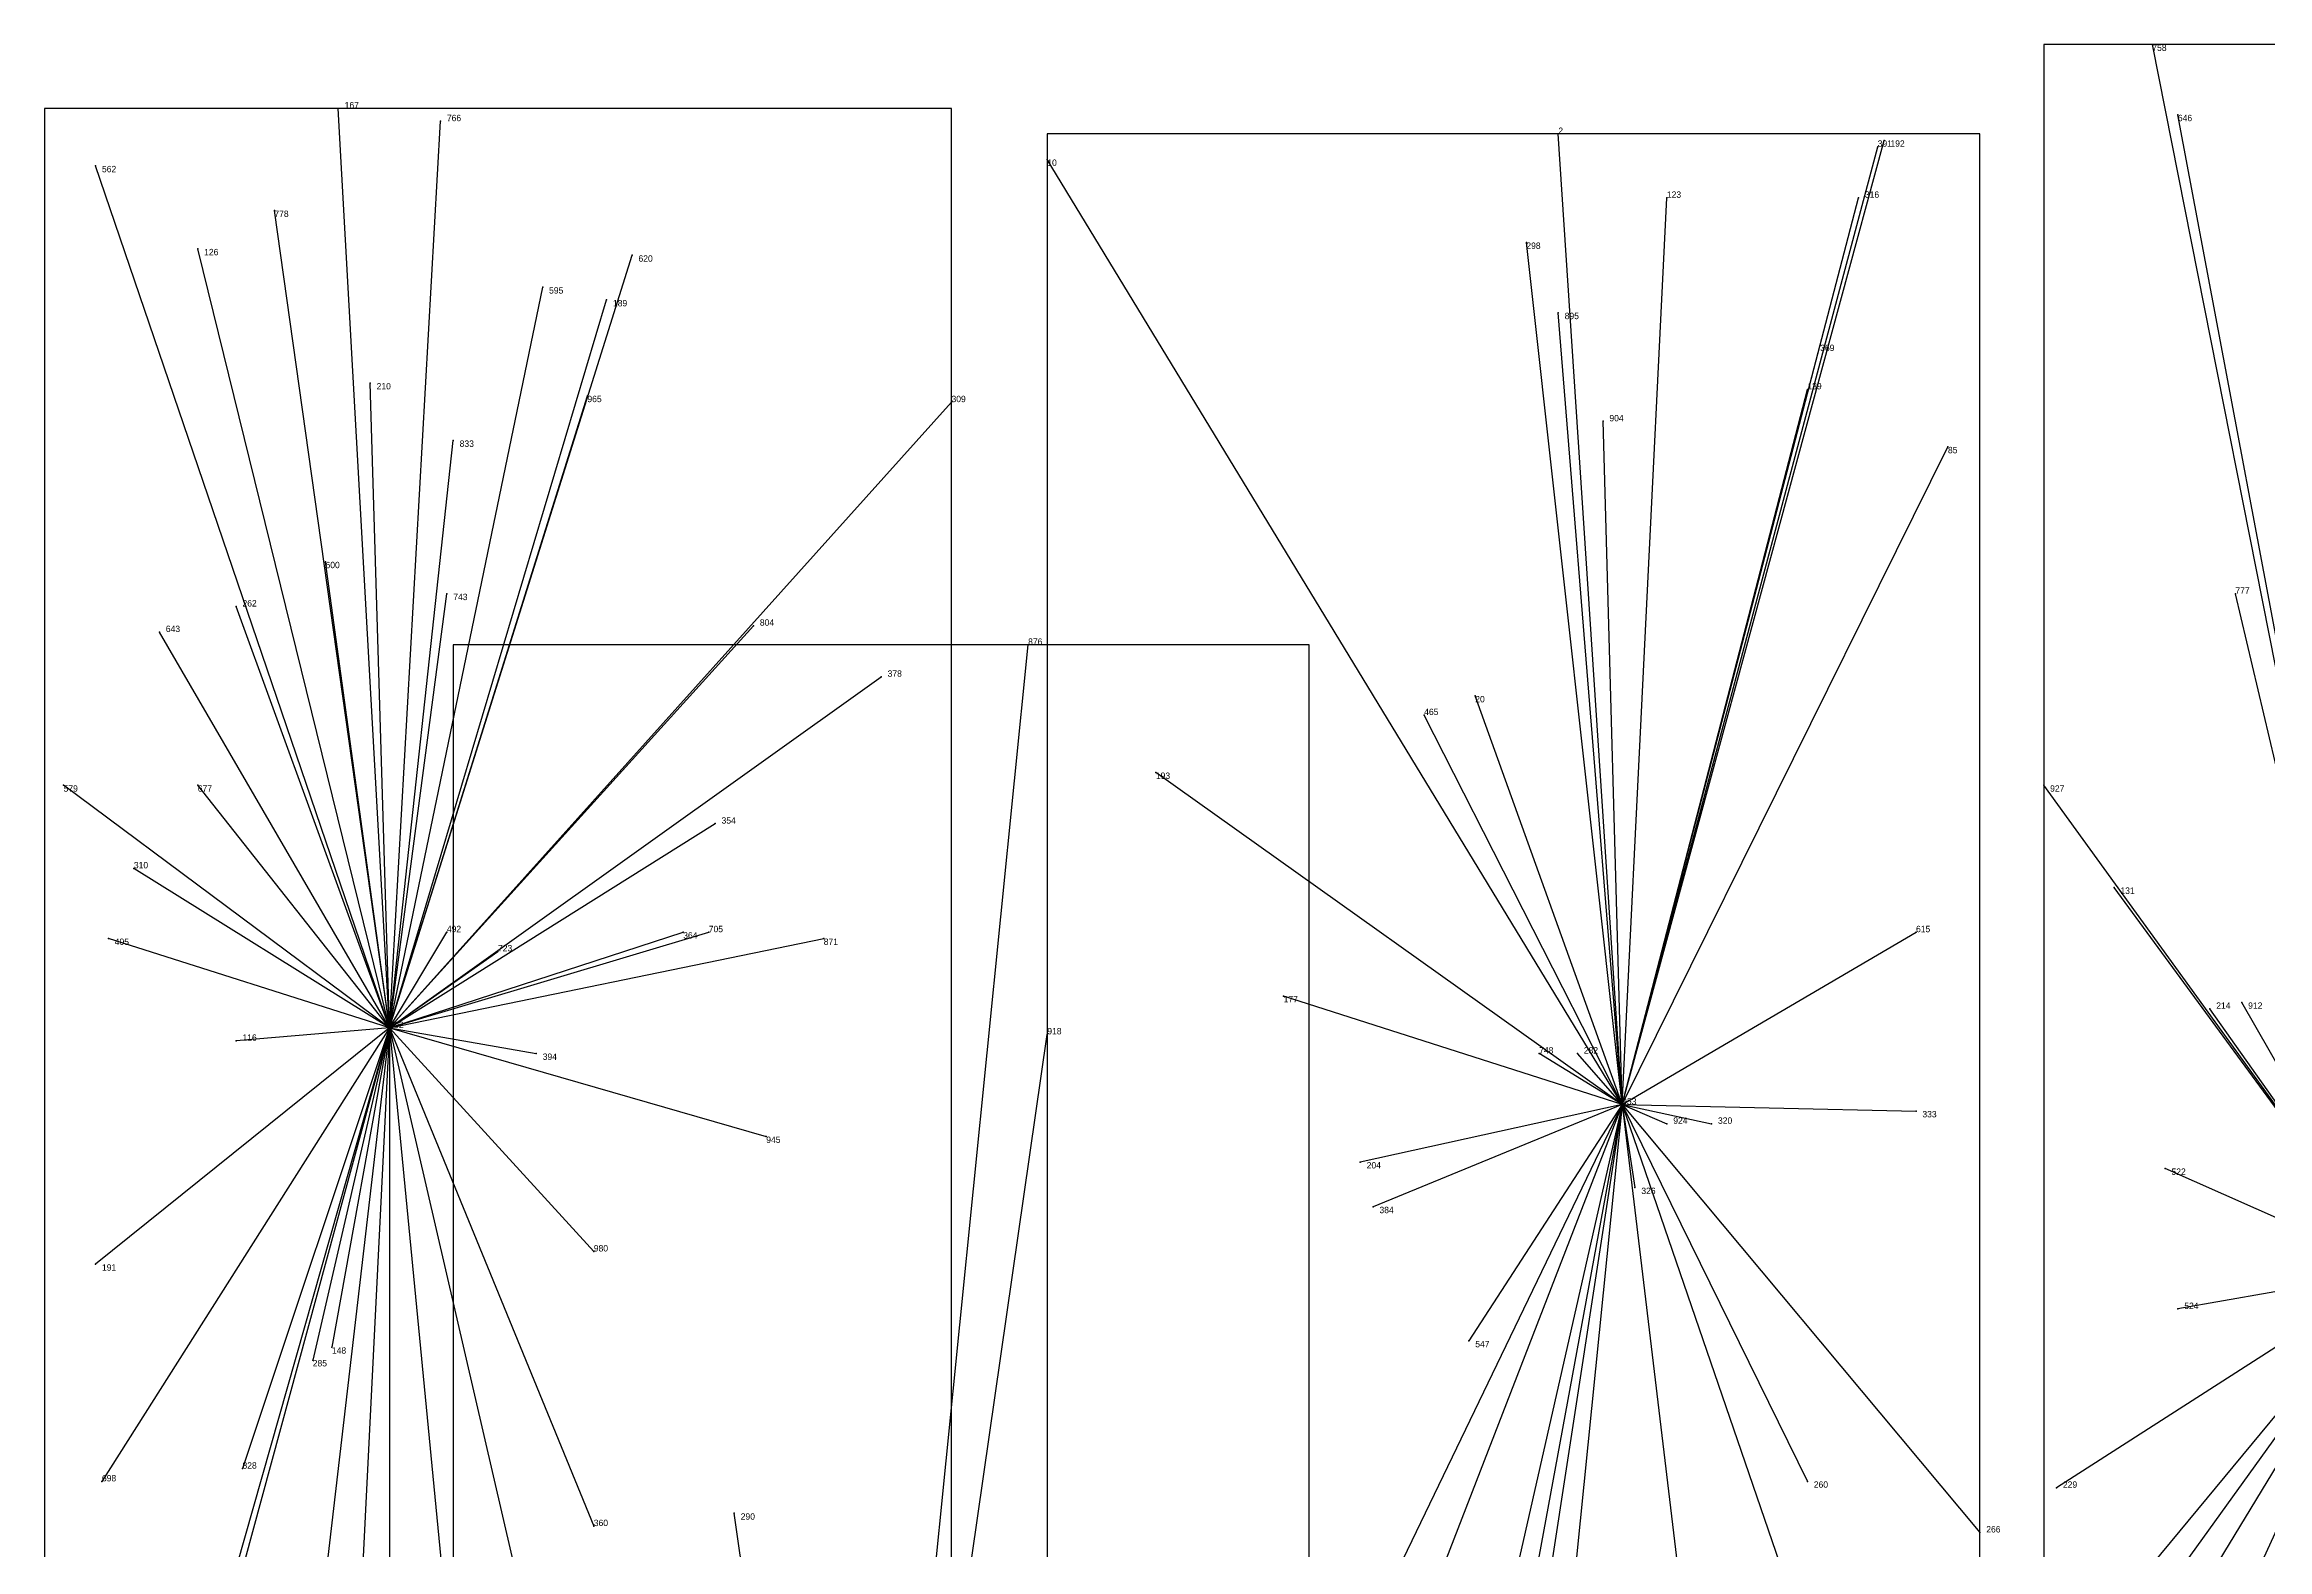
# Model space of a CAD drawing. Extents: x 0 to 1, y 0 to 1.
# Drawn here: x 0.006 to 0.354, y 0.7643 to 1 of the extents above; entities that cross this region are included whole.
import ezdxf

# ---------------------------------------------------------------- set-up
doc = ezdxf.new("R2010")
doc.units = 0
for name, color, linetype in [('Clients', 3, 'CONTINUOUS'), ('Facilities', 3, 'CONTINUOUS'), ('Facilities_lines', 3, 'CONTINUOUS'), ('Min_max_boxes', 1, 'CONTINUOUS'), ('Normals', 1, 'CONTINUOUS'), ('Source_points', 5, 'CONTINUOUS'), ('Text', 3, 'CONTINUOUS')]:
    doc.layers.add(name, color=color, linetype=linetype)

msp = doc.modelspace()

# ---------------------------------------------------------------- linework, layer by layer
at = {"layer": 'Clients', "color": 5}
for p in [(0.336, 1), (0.052, 0.99), (0.34, 0.989), (0.068, 0.988), (0.243, 0.986), (0.294, 0.985), (0.163, 0.982), (0.293, 0.984), (0.014, 0.981), (0.26, 0.976), (0.29, 0.976), (0.042, 0.974), (0.03, 0.968), (0.238, 0.969), (0.098, 0.967), (0.084, 0.962), (0.094, 0.96), (0.243, 0.958), (0.284, 0.953), (0.057, 0.947), (0.091, 0.945), (0.148, 0.944), (0.282, 0.946), (0.25, 0.941), (0.07, 0.938), (0.304, 0.937), (0.05, 0.919), (0.036, 0.912), (0.069, 0.914), (0.349, 0.914), (0.117, 0.909), (0.024, 0.908), (0.16, 0.906), (0.137, 0.901), (0.23, 0.898), (0.222, 0.895), (0.18, 0.886), (0.009, 0.884), (0.03, 0.884), (0.319, 0.884), (0.111, 0.878), (0.02, 0.871), (0.33, 0.868), (0.016, 0.86), (0.069, 0.861), (0.106, 0.861), (0.11, 0.861), (0.128, 0.86), (0.299, 0.861), (0.077, 0.858), (0.2, 0.851), (0.35, 0.85), (0.345, 0.849), (0.036, 0.844), (0.163, 0.845), (0.083, 0.842), (0.24, 0.842), (0.246, 0.842), (0.299, 0.833), (0.119, 0.829), (0.26, 0.831), (0.267, 0.831), (0.212, 0.825), (0.338, 0.824), (0.214, 0.818), (0.255, 0.821), (0.092, 0.811), (0.014, 0.809), (0.34, 0.802), (0.229, 0.797), (0.048, 0.794), (0.051, 0.796), (0.037, 0.777), (0.015, 0.775), (0.282, 0.775), (0.321, 0.774), (0.114, 0.77), (0.092, 0.768), (0.309, 0.767)]:
    msp.add_point(p, dxfattribs=at)
at = {"layer": 'Facilities', "color": 3}
for p in [(0.06, 0.846), (0.253, 0.834)]:
    msp.add_point(p, dxfattribs=at)
at = {"layer": 'Facilities_lines', "color": 3}
for p, q in [((0.374, 0.808), (0.336, 1)), ((0.06, 0.846), (0.052, 0.99)), ((0.374, 0.808), (0.34, 0.989)), ((0.06, 0.846), (0.068, 0.988)), ((0.253, 0.834), (0.243, 0.986)), ((0.253, 0.834), (0.294, 0.985)), ((0.253, 0.834), (0.163, 0.982)), ((0.253, 0.834), (0.293, 0.984)), ((0.06, 0.846), (0.014, 0.981)), ((0.253, 0.834), (0.26, 0.976)), ((0.253, 0.834), (0.29, 0.976)), ((0.06, 0.846), (0.042, 0.974)), ((0.06, 0.846), (0.03, 0.968)), ((0.253, 0.834), (0.238, 0.969)), ((0.06, 0.846), (0.098, 0.967)), ((0.06, 0.846), (0.084, 0.962)), ((0.06, 0.846), (0.094, 0.96)), ((0.253, 0.834), (0.243, 0.958)), ((0.253, 0.834), (0.284, 0.953)), ((0.06, 0.846), (0.057, 0.947)), ((0.06, 0.846), (0.091, 0.945)), ((0.06, 0.846), (0.148, 0.944)), ((0.253, 0.834), (0.282, 0.946)), ((0.253, 0.834), (0.25, 0.941)), ((0.06, 0.846), (0.07, 0.938)), ((0.253, 0.834), (0.304, 0.937)), ((0.06, 0.846), (0.05, 0.919)), ((0.06, 0.846), (0.036, 0.912)), ((0.06, 0.846), (0.069, 0.914)), ((0.374, 0.808), (0.349, 0.914)), ((0.06, 0.846), (0.117, 0.909)), ((0.06, 0.846), (0.024, 0.908)), ((0.133, 0.637), (0.16, 0.906)), ((0.06, 0.846), (0.137, 0.901)), ((0.253, 0.834), (0.23, 0.898)), ((0.253, 0.834), (0.222, 0.895)), ((0.253, 0.834), (0.18, 0.886)), ((0.06, 0.846), (0.009, 0.884)), ((0.06, 0.846), (0.03, 0.884)), ((0.374, 0.808), (0.319, 0.884)), ((0.06, 0.846), (0.111, 0.878)), ((0.06, 0.846), (0.02, 0.871)), ((0.374, 0.808), (0.33, 0.868)), ((0.06, 0.846), (0.016, 0.86)), ((0.06, 0.846), (0.106, 0.861)), ((0.06, 0.846), (0.069, 0.861)), ((0.06, 0.846), (0.11, 0.861)), ((0.06, 0.846), (0.128, 0.86)), ((0.253, 0.834), (0.299, 0.861)), ((0.06, 0.846), (0.077, 0.858)), ((0.253, 0.834), (0.2, 0.851)), ((0.374, 0.808), (0.35, 0.85)), ((0.06, 0.846), (0.006, 0.656)), ((0.06, 0.846), (0.014, 0.809)), ((0.06, 0.846), (0.015, 0.775)), ((0.06, 0.846), (0.029, 0.732)), ((0.06, 0.846), (0.036, 0.844)), ((0.06, 0.846), (0.037, 0.777)), ((0.06, 0.846), (0.048, 0.794)), ((0.06, 0.846), (0.05, 0.645)), ((0.06, 0.846), (0.05, 0.76)), ((0.06, 0.846), (0.051, 0.796)), ((0.06, 0.846), (0.085, 0.738)), ((0.06, 0.846), (0.092, 0.768)), ((0.06, 0.846), (0.069, 0.753)), ((0.06, 0.846), (0.06, 0.724)), ((0.06, 0.846), (0.083, 0.842)), ((0.06, 0.846), (0.119, 0.829)), ((0.06, 0.846), (0.092, 0.811)), ((0.374, 0.808), (0.345, 0.849)), ((0.133, 0.637), (0.163, 0.845)), ((0.253, 0.834), (0.24, 0.842)), ((0.253, 0.834), (0.246, 0.842)), ((0.253, 0.834), (0.212, 0.825)), ((0.253, 0.834), (0.213, 0.751)), ((0.253, 0.834), (0.214, 0.818)), ((0.253, 0.834), (0.215, 0.736)), ((0.253, 0.834), (0.219, 0.684)), ((0.253, 0.834), (0.229, 0.797)), ((0.253, 0.834), (0.23, 0.709)), ((0.253, 0.834), (0.233, 0.704)), ((0.253, 0.834), (0.242, 0.725)), ((0.253, 0.834), (0.287, 0.735)), ((0.253, 0.834), (0.282, 0.775)), ((0.253, 0.834), (0.309, 0.767)), ((0.253, 0.834), (0.255, 0.821)), ((0.253, 0.834), (0.268, 0.709)), ((0.253, 0.834), (0.299, 0.833)), ((0.253, 0.834), (0.267, 0.831)), ((0.253, 0.834), (0.26, 0.831)), ((0.374, 0.808), (0.338, 0.824)), ((0.374, 0.808), (0.321, 0.744)), ((0.374, 0.808), (0.321, 0.774)), ((0.374, 0.808), (0.333, 0.751)), ((0.374, 0.808), (0.34, 0.802)), ((0.374, 0.808), (0.343, 0.757)), ((0.374, 0.808), (0.347, 0.749)), ((0.133, 0.637), (0.114, 0.77))]:
    msp.add_line(p, q, dxfattribs=at)
at = {"layer": 'Min_max_boxes', "color": 1}
for p, q in [((0.44, 1), (0.319, 1)), ((0.319, 1), (0.319, 0.731)), ((0.44, 1), (0.319, 1)), ((0.319, 1), (0.319, 0.731)), ((0.319, 1), (0.319, 1)), ((0.148, 0.99), (0.006, 0.99)), ((0.006, 0.99), (0.006, 0.645)), ((0.148, 0.99), (0.006, 0.99)), ((0.006, 0.99), (0.006, 0.645)), ((0.006, 0.99), (0.006, 0.99)), ((0.148, 0.645), (0.148, 0.99)), ((0.148, 0.645), (0.148, 0.99)), ((0.148, 0.99), (0.148, 0.99)), ((0.309, 0.986), (0.163, 0.986)), ((0.163, 0.986), (0.163, 0.684)), ((0.309, 0.986), (0.163, 0.986)), ((0.163, 0.986), (0.163, 0.684)), ((0.163, 0.986), (0.163, 0.986)), ((0.309, 0.684), (0.309, 0.986)), ((0.309, 0.684), (0.309, 0.986)), ((0.309, 0.986), (0.309, 0.986)), ((0.204, 0.906), (0.07, 0.906)), ((0.07, 0.906), (0.07, 0.473)), ((0.204, 0.906), (0.07, 0.906)), ((0.07, 0.906), (0.07, 0.473)), ((0.07, 0.906), (0.07, 0.906)), ((0.204, 0.473), (0.204, 0.906)), ((0.204, 0.473), (0.204, 0.906)), ((0.204, 0.906), (0.204, 0.906))]:
    msp.add_line(p, q, dxfattribs=at)
at = {"layer": 'Normals', "color": 1}
for p, q in [((0.336, 1), (0.336, 1, 0.1)), ((0.052, 0.99), (0.052, 0.99, 0.1)), ((0.34, 0.989), (0.34, 0.989, 0.1)), ((0.068, 0.988), (0.068, 0.988, 0.1)), ((0.243, 0.986), (0.243, 0.986, 0.1)), ((0.294, 0.985), (0.294, 0.985, 0.1)), ((0.163, 0.982), (0.163, 0.982, 0.1)), ((0.293, 0.984), (0.293, 0.984, 0.1)), ((0.014, 0.981), (0.014, 0.981, 0.1)), ((0.26, 0.976), (0.26, 0.976, 0.1)), ((0.29, 0.976), (0.29, 0.976, 0.1)), ((0.042, 0.974), (0.042, 0.974, 0.1)), ((0.03, 0.968), (0.03, 0.968, 0.1)), ((0.238, 0.969), (0.238, 0.969, 0.1)), ((0.098, 0.967), (0.098, 0.967, 0.1)), ((0.084, 0.962), (0.084, 0.962, 0.1)), ((0.094, 0.96), (0.094, 0.96, 0.1)), ((0.243, 0.958), (0.243, 0.958, 0.1)), ((0.284, 0.953), (0.284, 0.953, 0.1)), ((0.057, 0.947), (0.057, 0.947, 0.1)), ((0.091, 0.945), (0.091, 0.945, 0.1)), ((0.148, 0.944), (0.148, 0.944, 0.1)), ((0.282, 0.946), (0.282, 0.946, 0.1)), ((0.25, 0.941), (0.25, 0.941, 0.1)), ((0.07, 0.938), (0.07, 0.938, 0.1)), ((0.304, 0.937), (0.304, 0.937, 0.1)), ((0.05, 0.919), (0.05, 0.919, 0.1)), ((0.036, 0.912), (0.036, 0.912, 0.1)), ((0.069, 0.914), (0.069, 0.914, 0.1)), ((0.349, 0.914), (0.349, 0.914, 0.1)), ((0.117, 0.909), (0.117, 0.909, 0.1)), ((0.024, 0.908), (0.024, 0.908, 0.1)), ((0.16, 0.906), (0.16, 0.906, 0.1)), ((0.137, 0.901), (0.137, 0.901, 0.1)), ((0.23, 0.898), (0.23, 0.898, 0.1)), ((0.222, 0.895), (0.222, 0.895, 0.1)), ((0.18, 0.886), (0.18, 0.886, 0.1)), ((0.009, 0.884), (0.009, 0.884, 0.1)), ((0.03, 0.884), (0.03, 0.884, 0.1)), ((0.319, 0.884), (0.319, 0.884, 0.1)), ((0.111, 0.878), (0.111, 0.878, 0.1)), ((0.02, 0.871), (0.02, 0.871, 0.1)), ((0.33, 0.868), (0.33, 0.868, 0.1)), ((0.016, 0.86), (0.016, 0.86, 0.1)), ((0.069, 0.861), (0.069, 0.861, 0.1)), ((0.106, 0.861), (0.106, 0.861, 0.1)), ((0.11, 0.861), (0.11, 0.861, 0.1)), ((0.128, 0.86), (0.128, 0.86, 0.1)), ((0.299, 0.861), (0.299, 0.861, 0.1)), ((0.077, 0.858), (0.077, 0.858, 0.1)), ((0.2, 0.851), (0.2, 0.851, 0.1)), ((0.35, 0.85), (0.35, 0.85, 0.1)), ((0.06, 0.846), (0.06, 0.846, 0.1)), ((0.345, 0.849), (0.345, 0.849, 0.1)), ((0.036, 0.844), (0.036, 0.844, 0.1)), ((0.163, 0.845), (0.163, 0.845, 0.1)), ((0.083, 0.842), (0.083, 0.842, 0.1)), ((0.24, 0.842), (0.24, 0.842, 0.1)), ((0.246, 0.842), (0.246, 0.842, 0.1)), ((0.253, 0.834), (0.253, 0.834, 0.1)), ((0.299, 0.833), (0.299, 0.833, 0.1)), ((0.119, 0.829), (0.119, 0.829, 0.1)), ((0.26, 0.831), (0.26, 0.831, 0.1)), ((0.267, 0.831), (0.267, 0.831, 0.1)), ((0.212, 0.825), (0.212, 0.825, 0.1)), ((0.338, 0.824), (0.338, 0.824, 0.1)), ((0.214, 0.818), (0.214, 0.818, 0.1)), ((0.255, 0.821), (0.255, 0.821, 0.1)), ((0.092, 0.811), (0.092, 0.811, 0.1)), ((0.014, 0.809), (0.014, 0.809, 0.1)), ((0.34, 0.802), (0.34, 0.802, 0.1)), ((0.229, 0.797), (0.229, 0.797, 0.1)), ((0.048, 0.794), (0.048, 0.794, 0.1)), ((0.051, 0.796), (0.051, 0.796, 0.1)), ((0.037, 0.777), (0.037, 0.777, 0.1)), ((0.015, 0.775), (0.015, 0.775, 0.1)), ((0.282, 0.775), (0.282, 0.775, 0.1)), ((0.321, 0.774), (0.321, 0.774, 0.1)), ((0.114, 0.77), (0.114, 0.77, 0.1)), ((0.092, 0.768), (0.092, 0.768, 0.1)), ((0.309, 0.767), (0.309, 0.767, 0.1))]:
    msp.add_line(p, q, dxfattribs=at)
at = {"layer": 'Source_points', "color": 5}
for p in [(0.336, 1), (0.052, 0.99), (0.34, 0.989), (0.068, 0.988), (0.243, 0.986), (0.294, 0.985), (0.163, 0.982), (0.293, 0.984), (0.014, 0.981), (0.26, 0.976), (0.29, 0.976), (0.042, 0.974), (0.03, 0.968), (0.238, 0.969), (0.098, 0.967), (0.084, 0.962), (0.094, 0.96), (0.243, 0.958), (0.284, 0.953), (0.057, 0.947), (0.091, 0.945), (0.148, 0.944), (0.282, 0.946), (0.25, 0.941), (0.07, 0.938), (0.304, 0.937), (0.05, 0.919), (0.036, 0.912), (0.069, 0.914), (0.349, 0.914), (0.117, 0.909), (0.024, 0.908), (0.16, 0.906), (0.137, 0.901), (0.23, 0.898), (0.222, 0.895), (0.18, 0.886), (0.009, 0.884), (0.03, 0.884), (0.319, 0.884), (0.111, 0.878), (0.02, 0.871), (0.33, 0.868), (0.016, 0.86), (0.069, 0.861), (0.106, 0.861), (0.11, 0.861), (0.128, 0.86), (0.299, 0.861), (0.077, 0.858), (0.2, 0.851), (0.35, 0.85), (0.06, 0.846), (0.345, 0.849), (0.036, 0.844), (0.163, 0.845), (0.083, 0.842), (0.24, 0.842), (0.246, 0.842), (0.253, 0.834), (0.299, 0.833), (0.119, 0.829), (0.26, 0.831), (0.267, 0.831), (0.212, 0.825), (0.338, 0.824), (0.214, 0.818), (0.255, 0.821), (0.092, 0.811), (0.014, 0.809), (0.34, 0.802), (0.229, 0.797), (0.048, 0.794), (0.051, 0.796), (0.037, 0.777), (0.015, 0.775), (0.282, 0.775), (0.321, 0.774), (0.114, 0.77), (0.092, 0.768), (0.309, 0.767)]:
    msp.add_point(p, dxfattribs=at)

# ---------------------------------------------------------------- texts
at = {"layer": 'Text', "color": 3}
for s, p in [('758', (0.336, 0.999)), ('167', (0.053, 0.99)), ('766', (0.069, 0.988)), ('646', (0.34, 0.988)), ('2', (0.243, 0.986)), ('391', (0.293, 0.984)), ('192', (0.295, 0.984)), ('10', (0.163, 0.981)), ('562', (0.015, 0.98)), ('123', (0.26, 0.976)), ('316', (0.291, 0.976)), ('778', (0.042, 0.973)), ('126', (0.031, 0.967)), ('298', (0.238, 0.968)), ('620', (0.099, 0.966)), ('595', (0.085, 0.961)), ('189', (0.095, 0.959)), ('895', (0.244, 0.957)), ('369', (0.284, 0.952)), ('210', (0.058, 0.946)), ('139', (0.282, 0.946)), ('965', (0.091, 0.944)), ('309', (0.148, 0.944)), ('904', (0.251, 0.941)), ('833', (0.071, 0.937)), ('85', (0.304, 0.936)), ('600', (0.05, 0.918)), ('262', (0.037, 0.912)), ('743', (0.07, 0.913)), ('777', (0.349, 0.914)), ('643', (0.025, 0.908)), ('804', (0.118, 0.909)), ('876', (0.16, 0.906)), ('378', (0.138, 0.901)), ('20', (0.23, 0.897)), ('465', (0.222, 0.895)), ('579', (0.009, 0.883)), ('677', (0.03, 0.883)), ('193', (0.18, 0.885)), ('927', (0.32, 0.883)), ('354', (0.112, 0.878)), ('310', (0.02, 0.871)), ('131', (0.331, 0.867)), ('405', (0.017, 0.859)), ('492', (0.069, 0.861)), ('364', (0.106, 0.86)), ('705', (0.11, 0.861)), ('871', (0.128, 0.859)), ('615', (0.299, 0.861)), ('723', (0.077, 0.858)), ('177', (0.2, 0.85)), ('214', (0.346, 0.849)), ('912', (0.351, 0.849)), ('702', (0.06, 0.846)), ('918', (0.163, 0.845)), ('116', (0.037, 0.844)), ('748', (0.24, 0.842)), ('282', (0.247, 0.842)), ('394', (0.084, 0.841)), ('953', (0.253, 0.834)), ('924', (0.261, 0.831)), ('320', (0.268, 0.831)), ('333', (0.3, 0.832)), ('945', (0.119, 0.828)), ('204', (0.213, 0.824)), ('522', (0.339, 0.823)), ('384', (0.215, 0.817)), ('326', (0.256, 0.82)), ('980', (0.092, 0.811)), ('191', (0.015, 0.808)), ('524', (0.341, 0.802)), ('547', (0.23, 0.796)), ('285', (0.048, 0.793)), ('148', (0.051, 0.795)), ('828', (0.037, 0.777)), ('698', (0.015, 0.775)), ('260', (0.283, 0.774)), ('229', (0.322, 0.774)), ('290', (0.115, 0.769)), ('360', (0.092, 0.768)), ('266', (0.31, 0.767))]:
    msp.add_text(s, height=0.001, dxfattribs=at).set_placement(p)

doc.saveas('drawing.dxf')
